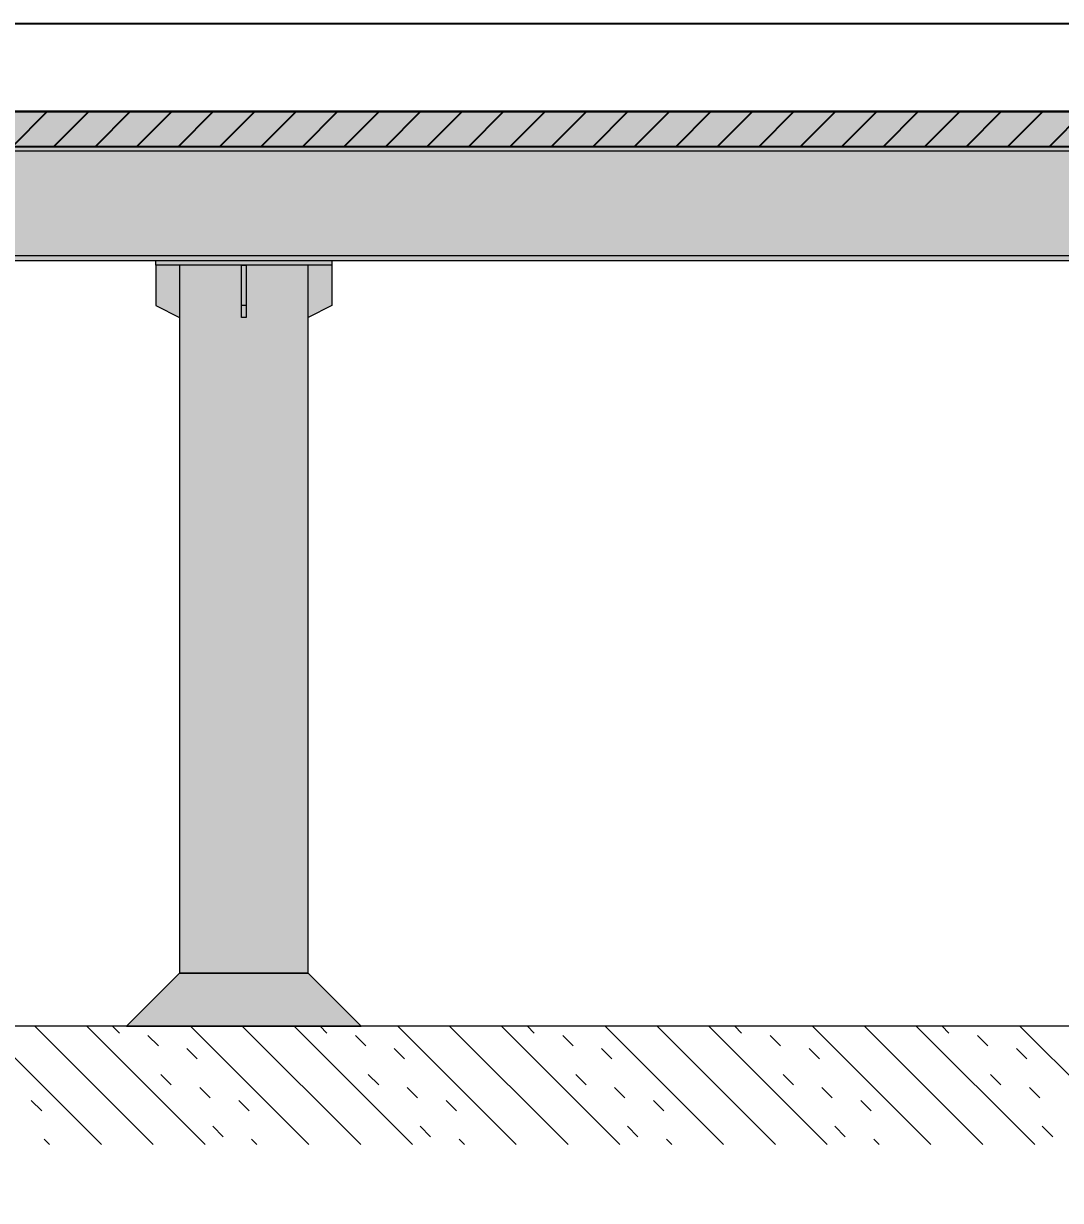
# Model space of a CAD drawing. Header units: millimetres. Extents: x 0 to 1680, y 0 to 594.
# Drawn here: x 965.78 to 1001.14, y 69.61 to 109.75 of the extents above; entities that cross this region are included whole.
import ezdxf

# ---------------------------------------------------------------- set-up
doc = ezdxf.new("R2010")
doc.units = ezdxf.units.MM
for name, pattern in [('K5LT32798', [0]), ('K5LT32801', [0]), ('K5LT32802', [0]), ('K5LT32803', [0]), ('K5LT_BASIC', [0]), ('K5LT_THIN', [0])]:
    doc.linetypes.add(name, pattern=pattern)
doc.layers.add('Системный слой', color=7, linetype='Continuous')
doc.styles.add('KDIMTEXTSTYLE', font='GOST_AU.SHX', dxfattribs={"width": 0.96, "oblique": 15, "height": 5})
doc.dimstyles.new('KDIMSTYLE (0.02)', dxfattribs={"dimtxt": 5, "dimasz": 1, "dimexe": 2, "dimexo": 0, "dimgap": 1, "dimtad": 1, "dimlfac": 50, "dimtxsty": 'KDIMTEXTSTYLE', "dimsah": 1, "dimcen": 0, "dimdle": 1, "dimadec": 0, "dimazin": 0, "dimtfac": 0.667, "dimtmove": 0, "dimatfit": 3, "dimfxl": 0, "dimtvp": 1, "dimtolj": 1, "dimtzin": 0, "dimarcsym": 0})

# ---------------------------------------------------------------- blocks, each defined once
blk = doc.blocks.new('U73')
at = {"layer": 'Системный слой', "color": 150, "linetype": 'K5LT_BASIC', "lineweight": 25, "true_color": 0x0080ff}
for p, q in [((940.494, 109.753), (1040.094, 109.753)), ((1040.094, 106.753), (940.494, 106.753))]:
    blk.add_line(p, q, dxfattribs=at)
blk = doc.blocks.new('U806')
at = {"layer": 'Системный слой', "color": 7, "linetype": 'K5LT32801', "lineweight": 18}
for p, q in [((968.441, 71.515), (964.403, 75.553)), ((970.209, 71.515), (966.17, 75.553)), ((971.976, 71.515), (967.938, 75.553)), ((975.512, 71.515), (971.474, 75.553)), ((977.28, 71.515), (973.242, 75.553)), ((979.047, 71.515), (975.009, 75.553)), ((982.583, 71.515), (978.545, 75.553)), ((984.351, 71.515), (980.313, 75.553)), ((986.119, 71.515), (982.08, 75.553)), ((989.654, 71.515), (985.616, 75.553)), ((991.422, 71.515), (987.384, 75.553)), ((993.19, 71.515), (989.151, 75.553)), ((996.725, 71.515), (992.687, 75.553)), ((998.493, 71.515), (994.455, 75.553)), ((1000.261, 71.515), (996.223, 75.553)), ((1003.796, 71.515), (999.758, 75.553))]:
    blk.add_line(p, q, dxfattribs=at)
at = {"layer": 'Системный слой', "color": 7, "linetype": 'K5LT32802', "lineweight": 18}
for p, q in [((969.054, 75.321), (968.822, 75.553)), ((976.125, 75.321), (975.893, 75.553)), ((983.196, 75.321), (982.964, 75.553)), ((990.268, 75.321), (990.035, 75.553)), ((997.339, 75.321), (997.106, 75.553)), ((970.38, 74.879), (970.027, 75.232)), ((977.451, 74.879), (977.098, 75.232)), ((984.522, 74.879), (984.169, 75.232)), ((991.593, 74.879), (991.24, 75.232)), ((998.664, 74.879), (998.311, 75.232)), ((971.706, 74.437), (971.352, 74.791)), ((978.777, 74.437), (978.424, 74.791)), ((985.848, 74.437), (985.495, 74.791)), ((992.919, 74.437), (992.566, 74.791)), ((999.99, 74.437), (999.637, 74.791)), ((970.822, 73.553), (970.469, 73.907)), ((977.893, 73.553), (977.54, 73.907)), ((984.964, 73.553), (984.611, 73.907)), ((992.035, 73.553), (991.682, 73.907)), ((999.106, 73.553), (998.753, 73.907)), ((972.148, 73.111), (971.794, 73.465)), ((979.219, 73.111), (978.865, 73.465)), ((986.29, 73.111), (985.937, 73.465)), ((993.361, 73.111), (993.008, 73.465)), ((1000.432, 73.111), (1000.079, 73.465)), ((966.403, 72.669), (966.049, 73.023)), ((973.474, 72.669), (973.12, 73.023)), ((980.545, 72.669), (980.191, 73.023)), ((987.616, 72.669), (987.262, 73.023)), ((994.687, 72.669), (994.333, 73.023)), ((972.59, 71.785), (972.236, 72.139)), ((979.661, 71.785), (979.307, 72.139)), ((986.732, 71.785), (986.378, 72.139)), ((993.803, 71.785), (993.45, 72.139)), ((1000.874, 71.785), (1000.521, 72.139)), ((966.673, 71.515), (966.491, 71.697)), ((973.744, 71.515), (973.562, 71.697)), ((980.815, 71.515), (980.633, 71.697)), ((987.886, 71.515), (987.704, 71.697)), ((994.957, 71.515), (994.775, 71.697))]:
    blk.add_line(p, q, dxfattribs=at)
blk = doc.blocks.new('U807')
at = {"layer": 'Системный слой', "color": 7, "linetype": 'K5LT32803', "lineweight": 18}
for p, q in [((1373.4, 105.553), (939.243, 105.553)), ((1442.772, 105.397), (939.243, 105.397)), ((1442.772, 101.829), (939.243, 101.829)), ((939.243, 101.673), (1442.772, 101.673))]:
    blk.add_line(p, q, dxfattribs=at)
blk = doc.blocks.new('U822')
at = {"layer": 'Системный слой', "color": 7, "linetype": 'K5LT32803', "lineweight": 18}
for p, q in [((970.294, 101.513), (970.294, 100.135)), ((976.294, 101.513), (976.294, 100.135)), ((970.294, 100.135), (971.104, 99.724)), ((973.374, 100.135), (973.214, 100.135)), ((976.294, 100.135), (975.484, 99.724)), ((971.104, 77.363), (969.294, 75.553)), ((975.484, 77.363), (971.104, 77.363)), ((977.294, 75.553), (975.484, 77.363)), ((969.294, 75.553), (977.294, 75.553))]:
    blk.add_line(p, q, dxfattribs=at)
at = {"layer": 'Системный слой', "color": 7, "linetype": 'K5LT32798', "lineweight": 18}
for points in [[(976.294, 101.513), (970.294, 101.513), (970.294, 101.673), (976.294, 101.673)], [(975.484, 101.513), (971.104, 101.513), (971.104, 77.363), (975.484, 77.363)], [(973.374, 99.724), (973.214, 99.724), (973.214, 101.513), (973.374, 101.513)]]:
    blk.add_lwpolyline(points, close=True, dxfattribs=at)
blk = doc.blocks.new('U805')
at = {"layer": 'Системный слой', "true_color": 0xffffff}
blk.add_hatch(color=7, dxfattribs=at).paths.add_polyline_path([(937.894, 101.673), (1581.894, 101.673), (1581.894, 105.553), (937.894, 105.553)])
h = blk.add_hatch(color=7, dxfattribs=at)
h.paths.add_polyline_path([(975.484, 99.724), (976.294, 100.135), (976.294, 101.513), (975.484, 101.513)])
h.paths.add_polyline_path([(975.484, 101.513), (973.374, 101.513), (973.374, 99.724), (973.214, 99.724), (973.214, 101.513), (971.104, 101.513), (971.104, 77.363), (975.484, 77.363)])
h.paths.add_polyline_path([(973.243, 101.673), (973.113, 101.673), (971.894, 101.673), (970.294, 101.673), (970.294, 101.513), (971.104, 101.513), (973.214, 101.513), (973.374, 101.513), (975.484, 101.513), (976.294, 101.513), (976.294, 101.673)])
h.paths.add_polyline_path([(973.374, 101.513), (973.214, 101.513), (973.214, 100.135), (973.374, 100.135)])
h.paths.add_polyline_path([(973.374, 100.135), (973.214, 100.135), (973.214, 99.724), (973.374, 99.724)])
h.paths.add_polyline_path([(970.294, 100.135), (971.104, 99.724), (971.104, 101.513), (970.294, 101.513)])
h.paths.add_polyline_path([(971.104, 77.363), (969.294, 75.553), (977.294, 75.553), (975.484, 77.363)])
at = {"layer": 'Системный слой', "color": 7, "linetype": 'K5LT32798', "lineweight": 18}
blk.add_lwpolyline([(1615.935, 75.553), (904.335, 75.553)], dxfattribs=at)
at = {"layer": 'Системный слой'}
for name in ['U807', 'U822', 'U806']:
    blk.add_blockref(name, (0, 0), dxfattribs=at)
blk = doc.blocks.new('U914')
at = {"layer": 'Системный слой'}
h = blk.add_hatch(dxfattribs=at)
h.set_pattern_fill('', angle=45, style=0, pattern_type=0)
h.set_pattern_definition([(45, (0, 0), (-0.7071068, 0.7071068), [])])
h.paths.add_polyline_path([(1042.894, 105.553), (1042.894, 106.753), (937.494, 106.753), (937.494, 105.553)])
at = {"layer": 'Системный слой', "color": 150, "linetype": 'K5LT_BASIC', "lineweight": 25, "true_color": 0x0080ff}
for p, q in [((937.494, 106.753), (1042.894, 106.753)), ((1042.894, 105.553), (937.494, 105.553))]:
    blk.add_line(p, q, dxfattribs=at)
blk = doc.blocks.new('KDIMARROW_03')
at = {"layer": 'Системный слой', "color": 0, "linetype": 'K5LT_THIN', "lineweight": 13}
for p, q in [((-0.707, -0.707), (0.707, 0.707)), ((0, 0), (-1, 0)), ((0, 0), (1, 0))]:
    blk.add_line(p, q, dxfattribs=at)

msp = doc.modelspace()

# ---------------------------------------------------------------- hatches: boundary and pattern name
at = {"layer": 'Системный слой', "true_color": 0xc0c0c0}
msp.add_hatch(color=9, dxfattribs=at).paths.add_polyline_path([(1042.89369, 106.75307), (937.49369, 106.75307), (937.49369, 105.55307), (1042.89369, 105.55307)])

# ---------------------------------------------------------------- block references
at = {"layer": 'Системный слой'}
for name in ['U73', 'U914', 'U805']:
    msp.add_blockref(name, (0, 0), dxfattribs=at)

# ---------------------------------------------------------------- dimensions: what is measured, and where the dimension line sits
at = {"layer": 'Системный слой', "color": 7}
msp.add_linear_dim(base=(1042.89369, 61.24807), p1=(936.89369, 106.75307), p2=(1042.89369, 107.52944), location=(989.89369, 61.24807), dimstyle='KDIMSTYLE (0.02)', override={"dimexo": 0, "dimpost": '\\H2.5;\\W0.965;\\Q0;<>', "dimblk1": 'KDIMARROW_03', "dimblk2": 'KDIMARROW_03', "dimse1": 0, "dimse2": 0, "dimclrt": 7, "dimtolj": 1}, dxfattribs=at).render()

doc.saveas('drawing.dxf')
